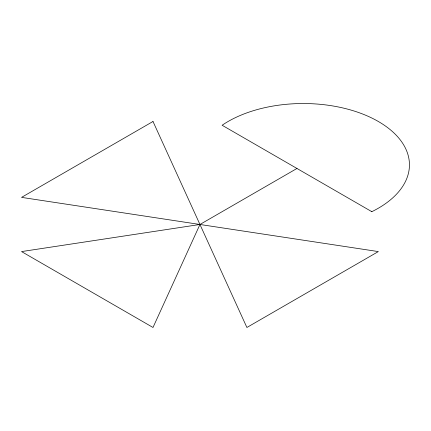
<?xml version="1.0" encoding="UTF-8"?>
<svg xmlns="http://www.w3.org/2000/svg" width="431" height="431" viewBox="0 0 431 431"><rect width="100%" height="100%" fill="white"/><g stroke="black" fill="none" stroke-linecap="round" stroke-linejoin="round"><path stroke-width="0.65" d="M199.946 224.481L153 327.474L21.55 251.585L199.946 224.481L296.964 168.467M153 121.488L21.55 197.376L378.337 251.585L246.893 327.474L153 121.488M371.818 211.68L222.116 125.249A106.225 61.331 0 0 1 378.337 121.488A106.225 61.331 0 0 1 371.818 211.68"/></g></svg>
